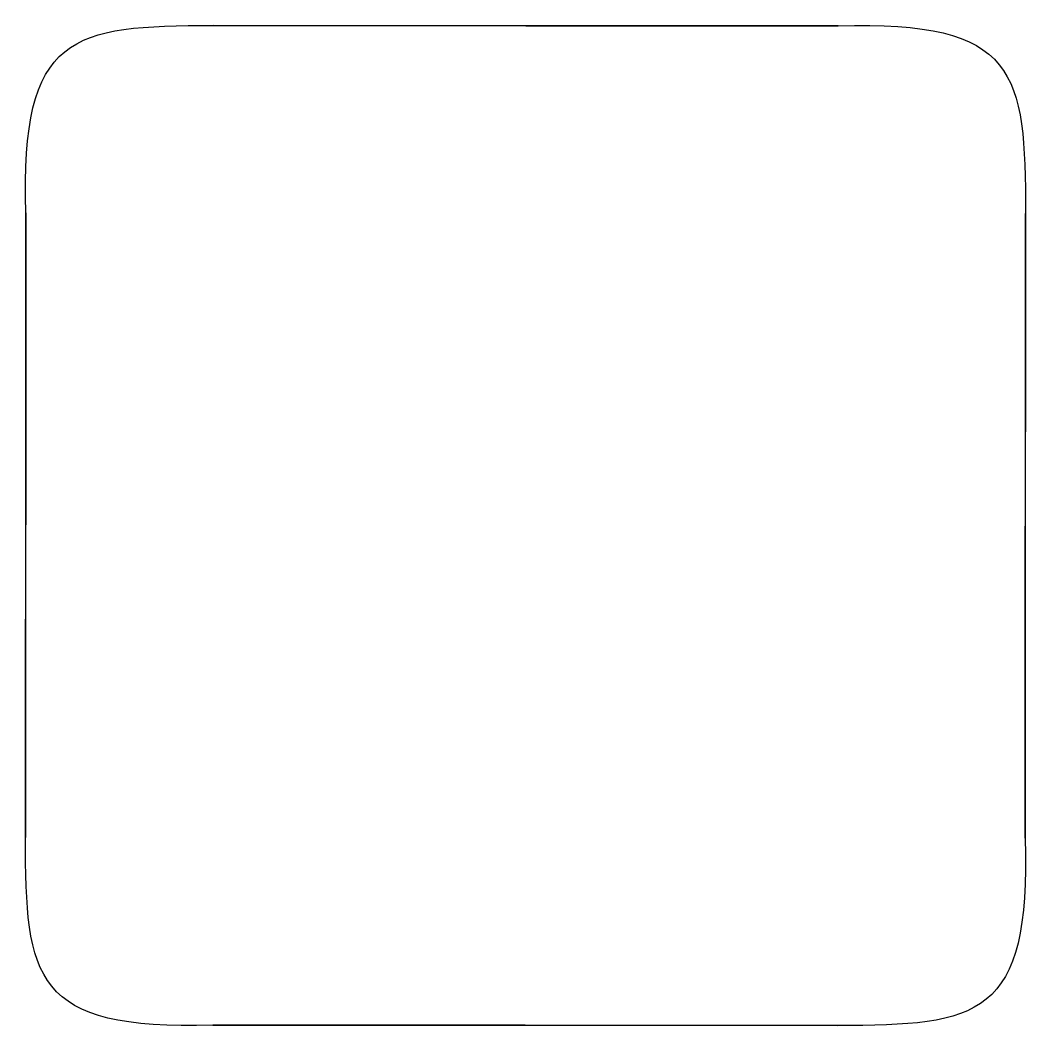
# Model space of a CAD drawing. Extents: x 51 to 151, y 123 to 223.
import ezdxf

# ---------------------------------------------------------------- set-up
doc = ezdxf.new("R2010")
doc.units = 0
doc.layers.add('Layer_1', color=7, linetype='CONTINUOUS')

msp = doc.modelspace()

# ---------------------------------------------------------------- linework, layer by layer
at = {"layer": 'Layer_1', "color": 7}
for points in [[(70.177764, 222.891509), (76.385414, 222.891509), (82.593067, 222.891509), (101.195319, 222.870794), (119.79757, 222.850107), (126.00522, 222.850107), (132.212873, 222.850107)], [(51.513441, 142.233451), (51.513441, 148.441101), (51.513441, 154.648759), (51.534128, 173.251008), (51.554815, 191.853257), (51.554815, 198.060907), (51.554815, 204.26856)], [(150.835823, 204.227158), (150.835823, 198.019508), (150.835823, 191.811852), (150.815108, 173.209603), (150.794421, 154.607354), (150.794421, 148.399705), (150.794421, 142.192052)], [(82.551693, 123.610501), (76.344043, 123.610501), (70.136391, 123.610501)], [(132.171471, 123.569102), (125.963821, 123.569102), (119.756166, 123.569102), (101.153917, 123.589789), (82.551693, 123.610501)]]:
    msp.add_lwpolyline(points, close=True, dxfattribs=at)
for points in [[(51.554815, 204.26856), (50.989868, 222.127638), (56.182808, 222.891509), (70.177764, 222.891509)], [(132.212873, 222.850107), (150.071952, 223.415054), (150.835823, 218.222114), (150.835823, 204.227158)], [(70.136391, 123.610501), (52.277312, 123.045554), (51.513441, 128.238494), (51.513441, 142.233451)], [(150.794421, 142.192052), (151.359368, 124.332973), (146.166428, 123.569102), (132.171471, 123.569102)]]:
    msp.add_open_spline(points, degree=3, dxfattribs=at)

doc.saveas('drawing.dxf')
